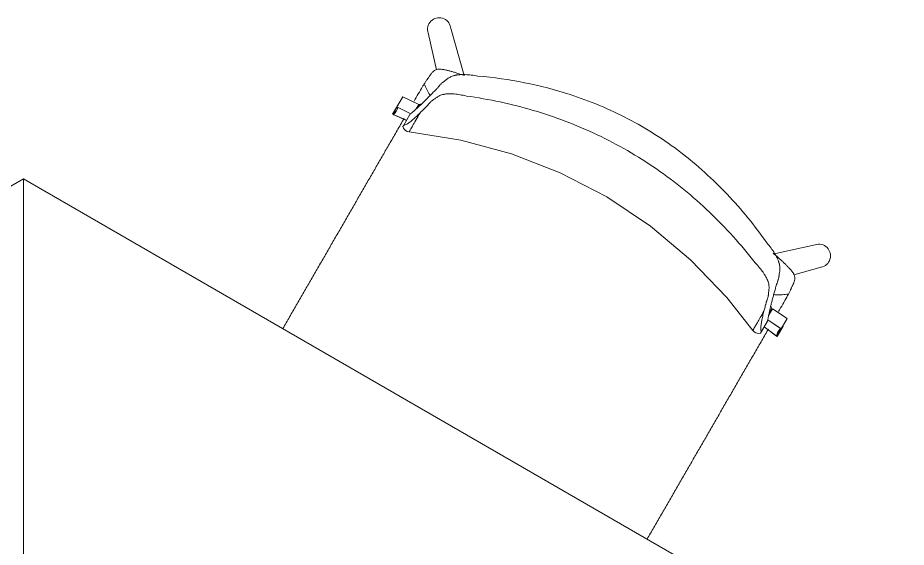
# Model space of a CAD drawing. Header units: millimetres. Extents: x 79795 to 317870, y -36033 to 97293.
# Drawn here: x 207981 to 208983, y 21828 to 22425 of the extents above; entities that cross this region are included whole.
import ezdxf

# ---------------------------------------------------------------- set-up
doc = ezdxf.new("R2010")
doc.units = ezdxf.units.MM
doc.header["$MEASUREMENT"] = 0
doc.layers.add('I-FURN', color=8, linetype='CONTINUOUS', lineweight=9)

msp = doc.modelspace()

# ---------------------------------------------------------------- linework, layer by layer
at = {"layer": 'I-FURN'}
for p, q in [((208484.7, 22360.1), (208469.2, 22414.6)), ((208443.9, 22408.2), (208453.2, 22366.4)), ((208408.7, 22324.7), (208415.4, 22336.3)), ((208415.4, 22336.3), (208433.3, 22327.5)), ((208410.3, 22328), (208403.6, 22316.5)), ((208424.4, 22317.1), (208408.7, 22324.7)), ((208433.3, 22327.5), (208430.4, 22322.4)), ((208434.2, 22327), (208432.7, 22324.4)), ((208403.6, 22316.5), (208419.5, 22309.7)), ((208404.4, 22316), (208419.5, 22309.6)), ((208416.4, 22304.3), (208423.2, 22316.1)), ((208415.4, 22302.5), (208416.1, 22300.8)), ((208416.1, 22300.8), (208417.3, 22299.3)), ((208417.3, 22299.3), (208418.4, 22298.2)), ((208418.4, 22298.2), (208420.4, 22297.1)), ((208420.4, 22297.1), (208422.5, 22296.6)), ((208422.5, 22296.6), (208480.9, 22287.4)), ((208480.9, 22287.4), (208537.9, 22272)), ((208537.9, 22272), (208593, 22250.5)), ((207987.3, 22243.6), (206991.4, 21668.6)), ((207987.3, 21133.6), (207987.3, 22243.6)), ((208983.2, 21668.6), (207987.3, 22243.6)), ((207987.3, 22243.6), (207987.3, 21133.6)), ((208593, 22250.5), (208645.4, 22223.2)), ((208645.4, 22223.2), (208694.6, 22190.4)), ((208694.6, 22190.4), (208740, 22152.4)), ((208880.6, 22169.3), (208834.1, 22158.9)), ((208740, 22152.4), (208780.9, 22109.8)), ((208856.5, 22135.3), (208887.1, 22144)), ((208780.9, 22109.8), (208810.2, 22072.7)), ((208828, 22089.4), (208832.4, 22097.1)), ((208828.6, 22092.4), (208831.6, 22097.5)), ((208832.4, 22097.1), (208849, 22086)), ((208820, 22071.3), (208826.8, 22083.1)), ((208842.3, 22074.4), (208827.1, 22084.7)), ((208841.5, 22074.9), (208827.1, 22084.6)), ((208849, 22086), (208842.3, 22074.4)), ((208811.8, 22071.2), (208810.2, 22072.7)), ((208813.7, 22070), (208811.8, 22071.2)), ((208823.1, 22076.8), (208837.8, 22065.8)), ((208823.1, 22076.7), (208836.9, 22066.3)), ((208837.8, 22065.8), (208844.4, 22077.4)), ((208815.2, 22069.5), (208813.7, 22070)), ((208817, 22069.3), (208815.2, 22069.5)), ((208818.9, 22069.5), (208817, 22069.3))]:
    msp.add_line(p, q, dxfattribs=at)
for centre, start, end in [((208456.3, 22412.2), 10.4176, 198.0338), ((208884.7, 22156.8), 280.3941, 108.0104)]:
    msp.add_arc(centre, 13.1, start, end, dxfattribs=at)
for centre, start_param, end_param in [((208392, 22329.4), 5.960696, 6.540192), ((208392.9, 22328.9), 5.960696, 6.540192), ((208853.9, 22062.7), 2.884586, 3.464082), ((208854.7, 22062.3), 2.884586, 3.464082), ((208861.4, 22073.8), 3.380441, 3.464082)]:
    msp.add_ellipse(centre, major_axis=(15.1, -8.7), ratio=0.978487, start_param=start_param, end_param=end_param, dxfattribs=at)
for points, knots in [([(208428.9, 22321), (208430.4, 22322.3), (208432.9, 22324.6), (208436.7, 22328.2), (208439.7, 22331.2), (208442.8, 22334.3), (208446.1, 22337.6), (208449.1, 22340.6), (208451.5, 22343), (208453.1, 22344.6), (208454.3, 22345.9), (208455.4, 22347.2), (208456.5, 22348.5), (208457.6, 22349.9), (208458.6, 22350.9), (208459.5, 22351.7), (208460.2, 22352.3), (208460.6, 22352.6), (208461, 22352.8), (208461.3, 22353.1), (208461.7, 22353.4), (208462.5, 22354), (208463.6, 22354.9), (208465, 22356), (208466.5, 22357.1), (208468.2, 22358.1), (208470, 22359), (208471.7, 22359.7), (208473, 22360.1), (208473.8, 22360.3), (208474.4, 22360.4), (208475.1, 22360.5), (208475.9, 22360.7), (208477.4, 22360.9), (208479.7, 22361.1), (208482.6, 22361.2), (208486.8, 22361.2), (208492.5, 22360.8), (208497.5, 22360), (208500.1, 22359.5)], [0, 0, 0, 0, 0.142857, 0.214286, 0.285714, 0.357143, 0.428571, 0.5, 0.535714, 0.571429, 0.589286, 0.607143, 0.642857, 0.660714, 0.678571, 0.696429, 0.705357, 0.709821, 0.714286, 0.71875, 0.723214, 0.732143, 0.75, 0.767857, 0.785714, 0.803571, 0.821429, 0.839286, 0.848214, 0.852679, 0.857143, 0.861607, 0.866071, 0.875, 0.892857, 0.910714, 0.928571, 0.964286, 1, 1, 1, 1]), ([(208439.6, 22350.9), (208440.2, 22351.8), (208441.1, 22353.1), (208442.2, 22354.8), (208442.8, 22355.7), (208443.3, 22356.4), (208443.7, 22357), (208444.3, 22357.9), (208445, 22358.9), (208445.7, 22359.9), (208446.2, 22360.6), (208446.5, 22361), (208446.8, 22361.4), (208447, 22361.7), (208447.3, 22362.1), (208447.9, 22362.8), (208448.7, 22363.7), (208449.6, 22364.7), (208450.6, 22365.6), (208451.8, 22366.3), (208453.1, 22366.9), (208454.4, 22367.2), (208455.5, 22367.3), (208456.3, 22367.3), (208457.1, 22367.3), (208458.2, 22367.3), (208459.6, 22367.1), (208461.4, 22366.8), (208463.3, 22366.5), (208465, 22366.1), (208466.6, 22365.7), (208468.2, 22365.3), (208469.9, 22364.8), (208471.7, 22364.3), (208474.1, 22363.6), (208478.5, 22362.2), (208482.1, 22361.1), (208484.4, 22360.3)], [0, 0, 0, 0, 0.0625, 0.09375, 0.109375, 0.125, 0.140625, 0.15625, 0.1875, 0.21875, 0.234375, 0.242188, 0.25, 0.257812, 0.265625, 0.28125, 0.3125, 0.34375, 0.375, 0.40625, 0.4375, 0.46875, 0.484375, 0.5, 0.515625, 0.53125, 0.5625, 0.59375, 0.625, 0.65625, 0.6875, 0.71875, 0.75, 0.78125, 0.8125, 0.875, 1, 1, 1, 1]), ([(208500.1, 22359.5), (208517.8, 22358), (208552.8, 22353), (208610, 22338.2), (208670.1, 22313.3), (208730, 22275.1), (208773.8, 22235.3), (208805, 22199.9), (208819.2, 22181.1), (208826, 22171.4)], [-1, -1, -1, -1, -0.863636, -0.727273, -0.545455, -0.363636, -0.181818, -0.090909, 0, 0, 0, 0]), ([(208439.6, 22350.9), (208440.5, 22348.5), (208442.3, 22344.2), (208444.6, 22340.1), (208445.8, 22338.2), (208445.9, 22338.1)], [0, 0, 0, 0, 0.02777778, 0.05555556, 0.05671198, 0.05671198, 0.05671198, 0.05671198]), ([(208487.1, 22337), (208484.6, 22337.6), (208479.8, 22338.6), (208474.4, 22339.3), (208470.3, 22339.6), (208467.5, 22339.6), (208465.3, 22339.4), (208463.8, 22339.3), (208463, 22339.2), (208462.3, 22339.1), (208461.8, 22339), (208461, 22338.8), (208459.7, 22338.5), (208457.9, 22337.9), (208456.1, 22337), (208454.4, 22336), (208452.8, 22335), (208451.4, 22333.9), (208450.2, 22333.1), (208449.5, 22332.5), (208449.1, 22332.2), (208448.7, 22332), (208448.4, 22331.8), (208448, 22331.5), (208447.4, 22331), (208446.5, 22330.2), (208445.7, 22329.4), (208444.7, 22328.3), (208443.8, 22327.1), (208442.8, 22326), (208442, 22325.1), (208441.1, 22324.2), (208439.9, 22323), (208437.9, 22321), (208436.1, 22319.3), (208434.9, 22318.2)], [0, 0, 0, 0, 0.0625, 0.125, 0.15625, 0.1875, 0.21875, 0.234375, 0.242188, 0.25, 0.257812, 0.265625, 0.28125, 0.3125, 0.34375, 0.375, 0.40625, 0.4375, 0.46875, 0.484375, 0.492188, 0.5, 0.507812, 0.515625, 0.53125, 0.5625, 0.59375, 0.625, 0.6875, 0.71875, 0.75, 0.78125, 0.8125, 0.875, 1, 1, 1, 1]), ([(208812.9, 22148.8), (208805, 22159), (208788.5, 22178.7), (208752.6, 22215.7), (208702.6, 22256.5), (208635.5, 22295.2), (208575.1, 22318.1), (208525.2, 22330.8), (208499.8, 22335.2), (208487.1, 22337)], [-1, -1, -1, -1, -0.9, -0.8, -0.6, -0.4, -0.2, -0.1, 0, 0, 0, 0]), ([(208436.1, 22327.7), (208435.6, 22327.7), (208434.6, 22327.6), (208433.8, 22327.5), (208433.3, 22327.4)], [-0.5281276, -0.5281276, -0.5281276, -0.5281276, -0.3333333, -0.1258677, -0.1258677, -0.1258677, -0.1258677]), ([(208279.8, 22074.4), (208279.9, 22074.5), (208281.2, 22076.8), (208283.8, 22081.3), (208287.6, 22087.9), (208291.4, 22094.5), (208296.4, 22103.2), (208302.7, 22114), (208308.9, 22124.8), (208313.9, 22133.5), (208317.7, 22140.1), (208321.5, 22146.7), (208326.6, 22155.5), (208332.8, 22166.3), (208340.3, 22179.3), (208347.9, 22192.4), (208355.5, 22205.5), (208362.9, 22218.4), (208369.1, 22229.2), (208374.1, 22237.9), (208378, 22244.5), (208381.7, 22251), (208386.7, 22259.6), (208392.8, 22270.2), (208399, 22280.9), (208404.1, 22289.7), (208407.9, 22296.4), (208411.8, 22303.1), (208414.7, 22308.2), (208416.4, 22311), (208416.7, 22311.6)], [-0.7511307, -0.7511307, -0.7511307, -0.7511307, -0.75, -0.7321429, -0.7142857, -0.6964286, -0.6785714, -0.6428571, -0.6071429, -0.5892857, -0.5714286, -0.5535714, -0.5357143, -0.5, -0.4642857, -0.4285714, -0.3928571, -0.3571429, -0.3214286, -0.3035714, -0.2857143, -0.2678571, -0.25, -0.2142857, -0.1785714, -0.1607143, -0.1428571, -0.125, -0.1071429, -0.1022726, -0.1022726, -0.1022726, -0.1022726]), ([(208422.5, 22296.6), (208422.5, 22296.6), (208422.5, 22296.7), (208422.8, 22297.1), (208423.2, 22297.9), (208424.2, 22299.6), (208426.2, 22303), (208429.8, 22309.3), (208433.1, 22314.9), (208434.9, 22318.2)], [0.3374293, 0.3374293, 0.3374293, 0.3374293, 0.3888889, 0.4444444, 0.5138889, 0.5833333, 0.7222222, 0.8611111, 1, 1, 1, 1]), ([(208826, 22171.4), (208827.7, 22169.4), (208830.9, 22165.4), (208834.1, 22160.7), (208836.2, 22157.1), (208837.5, 22154.5), (208838.5, 22152.4), (208839, 22151), (208839.3, 22150.2), (208839.5, 22149.6), (208839.7, 22149), (208840, 22148.2), (208840.3, 22146.9), (208840.6, 22145.1), (208840.7, 22143), (208840.6, 22141.1), (208840.5, 22139.2), (208840.2, 22137.5), (208840, 22136.1), (208839.9, 22135.1), (208839.8, 22134.6), (208839.7, 22134.1), (208839.7, 22133.7), (208839.6, 22133.2), (208839.5, 22132.3), (208839.2, 22131.1), (208838.8, 22129.8), (208838.2, 22128.1), (208837.6, 22126.5), (208837.1, 22124.9), (208836.7, 22123.6), (208836.3, 22122.3), (208835.8, 22120.6), (208835, 22117.7), (208834, 22113.7), (208832.7, 22109.2), (208831.6, 22104.9), (208830.5, 22100.8), (208829.6, 22097), (208828.8, 22093.6), (208828.4, 22091.5), (208828.2, 22090.5)], [0, 0, 0, 0, 0.035714, 0.071429, 0.089286, 0.107143, 0.125, 0.133929, 0.138393, 0.142857, 0.147321, 0.151786, 0.160714, 0.178571, 0.196429, 0.214286, 0.232143, 0.25, 0.267857, 0.276786, 0.28125, 0.285714, 0.290179, 0.294643, 0.303571, 0.321429, 0.339286, 0.357143, 0.392857, 0.410714, 0.428571, 0.446429, 0.464286, 0.5, 0.571429, 0.642857, 0.714286, 0.785714, 0.857143, 0.928571, 1, 1, 1, 1]), ([(208836.2, 22157.2), (208837.9, 22155.6), (208840.8, 22153.1), (208844.1, 22150), (208845.9, 22148.2), (208847.3, 22146.9), (208848.5, 22145.7), (208849.7, 22144.5), (208850.8, 22143.3), (208852, 22142), (208853.3, 22140.6), (208854.4, 22139.2), (208855.3, 22138), (208855.9, 22137.1), (208856.3, 22136.4), (208856.6, 22135.7), (208857.1, 22134.7), (208857.4, 22133.4), (208857.6, 22132), (208857.6, 22130.6), (208857.3, 22129.3), (208857, 22128), (208856.5, 22126.8), (208856.2, 22126), (208856, 22125.5), (208855.9, 22125.2), (208855.7, 22124.8), (208855.5, 22124.3), (208855.1, 22123.5), (208854.6, 22122.4), (208854.1, 22121.3), (208853.6, 22120.4), (208853.3, 22119.6), (208852.9, 22118.9), (208852.4, 22117.9), (208851.6, 22116.2), (208850.8, 22114.7), (208850.3, 22113.7)], [0, 0, 0, 0, 0.125, 0.1875, 0.21875, 0.25, 0.28125, 0.3125, 0.34375, 0.375, 0.40625, 0.4375, 0.46875, 0.484375, 0.5, 0.515625, 0.53125, 0.5625, 0.59375, 0.625, 0.65625, 0.6875, 0.71875, 0.734375, 0.742188, 0.75, 0.757812, 0.765625, 0.78125, 0.8125, 0.84375, 0.859375, 0.875, 0.890625, 0.90625, 0.9375, 1, 1, 1, 1]), ([(208822.7, 22094.3), (208823.1, 22095.9), (208823.7, 22098.2), (208824.5, 22101), (208824.9, 22102.6), (208825.2, 22103.8), (208825.6, 22105), (208826.1, 22106.4), (208826.6, 22107.8), (208827.1, 22109.2), (208827.4, 22110.4), (208827.6, 22111.4), (208827.7, 22112.3), (208827.7, 22112.8), (208827.8, 22113.1), (208827.8, 22113.5), (208827.9, 22114), (208828, 22115), (208828.1, 22116.4), (208828.3, 22118.2), (208828.5, 22120), (208828.5, 22122), (208828.3, 22124.1), (208828, 22125.9), (208827.6, 22127.2), (208827.4, 22127.9), (208827.1, 22128.5), (208826.9, 22129.1), (208826.6, 22129.8), (208826, 22131.2), (208825, 22133.2), (208823.5, 22135.6), (208821.3, 22139), (208818, 22143.3), (208814.7, 22147), (208812.9, 22148.8)], [0, 0, 0, 0, 0.125, 0.1875, 0.21875, 0.25, 0.28125, 0.3125, 0.375, 0.40625, 0.4375, 0.46875, 0.484375, 0.492188, 0.5, 0.507812, 0.515625, 0.53125, 0.5625, 0.59375, 0.625, 0.65625, 0.6875, 0.71875, 0.734375, 0.742188, 0.75, 0.757812, 0.765625, 0.78125, 0.8125, 0.84375, 0.875, 0.9375, 1, 1, 1, 1]), ([(208833.7, 22113), (208834.6, 22112.9), (208837.7, 22112.6), (208843.2, 22112.7), (208847.9, 22113.3), (208850.3, 22113.7)], [0.93303317, 0.93303317, 0.93303317, 0.93303317, 0.94444444, 0.97222222, 1, 1, 1, 1]), ([(208822.7, 22094.3), (208821.2, 22091.7), (208818.5, 22087), (208815.3, 22081.5), (208813, 22077.4), (208811.6, 22075.1), (208810.9, 22073.8), (208810.6, 22073.2), (208810.3, 22072.8), (208810.2, 22072.7), (208810.2, 22072.7)], [0, 0, 0, 0, 0.1111111, 0.2222222, 0.3333333, 0.4444444, 0.5, 0.5555556, 0.6111111, 0.6625707, 0.6625707, 0.6625707, 0.6625707]), ([(208831.6, 22097.5), (208831.4, 22097.9), (208831.1, 22098.7), (208830.6, 22099.6), (208830.4, 22100.1)], [-0.8810546, -0.8810546, -0.8810546, -0.8810546, -0.6666667, -0.4718724, -0.4718724, -0.4718724, -0.4718724]), ([(208827.8, 22074.2), (208827.5, 22073.8), (208824.8, 22069), (208819.4, 22059.7), (208811.7, 22046.3), (208804.1, 22033.3), (208797.9, 22022.5), (208792.8, 22013.8), (208789, 22007.1), (208785.2, 22000.5), (208780.1, 21991.7), (208773.9, 21980.9), (208767.7, 21970.2), (208762.7, 21961.5), (208758.9, 21954.9), (208755.1, 21948.4), (208750.1, 21939.8), (208744, 21929.1), (208737.8, 21918.4), (208732.8, 21909.7), (208728.9, 21903.1), (208725.1, 21896.4), (208720.1, 21887.7), (208713.8, 21876.8), (208706.2, 21863.7), (208698.6, 21850.4), (208693.4, 21841.6), (208690.9, 21837.1), (208690.8, 21837)], [-0.896036, -0.896036, -0.896036, -0.896036, -0.8928571, -0.8571429, -0.8214286, -0.7857143, -0.75, -0.7321429, -0.7142857, -0.6964286, -0.6785714, -0.6428571, -0.6071429, -0.5892857, -0.5714286, -0.5535714, -0.5357143, -0.5, -0.4642857, -0.4464286, -0.4285714, -0.4107143, -0.3928571, -0.3571429, -0.3214286, -0.2857143, -0.25, -0.2493139, -0.2493139, -0.2493139, -0.2493139])]:
    msp.add_open_spline(points, degree=3, knots=knots, dxfattribs=at)
for points in [[(208428, 22331.2), (208431.3, 22336.8), (208434.4, 22342.3), (208437.5, 22347.6)], [(208437.5, 22347.6), (208437.9, 22348.2), (208438.6, 22349.2), (208439.3, 22350.3), (208439.6, 22350.9)], [(208434.9, 22318.2), (208433.5, 22316.7), (208430.6, 22313.9), (208426.7, 22310.4), (208423.3, 22307.6), (208420.4, 22305.5), (208418, 22304.4), (208416.9, 22304.2), (208416.4, 22304.3)], [(208423.2, 22316.1), (208424.1, 22316.8), (208425.9, 22318.4), (208427.9, 22320.1), (208428.9, 22321)], [(208416.4, 22304.3), (208416.1, 22303.8), (208415.7, 22303.1), (208415.4, 22302.5), (208415.3, 22302.4), (208415.6, 22302.8), (208415.7, 22303.1)], [(208836.2, 22157.2), (208835.2, 22158), (208834.3, 22158.9), (208833.3, 22159.7)], [(208833.4, 22159.6), (208834.3, 22158.8), (208835.2, 22158), (208836.2, 22157.2)], [(208850.3, 22113.7), (208850, 22113.2), (208849.5, 22112), (208848.9, 22110.9), (208848.6, 22110.3)], [(208848.6, 22110.3), (208845.5, 22105), (208842.4, 22099.5), (208839.1, 22093.9)], [(208820, 22071.3), (208819.7, 22071.6), (208819.2, 22072.7), (208819, 22075.3), (208819.4, 22078.9), (208820.2, 22083.3), (208821.2, 22088.4), (208822.2, 22092.3), (208822.7, 22094.3)], [(208828.2, 22090.5), (208827.9, 22089.1), (208827.4, 22086.6), (208827, 22084.2), (208826.8, 22083.1)], [(208819.3, 22070.1), (208819.1, 22069.8), (208818.9, 22069.4), (208818.9, 22069.5), (208819.3, 22070.1), (208819.7, 22070.8), (208820, 22071.3)]]:
    msp.add_open_spline(points, degree=3, dxfattribs=at)

doc.saveas('drawing.dxf')
